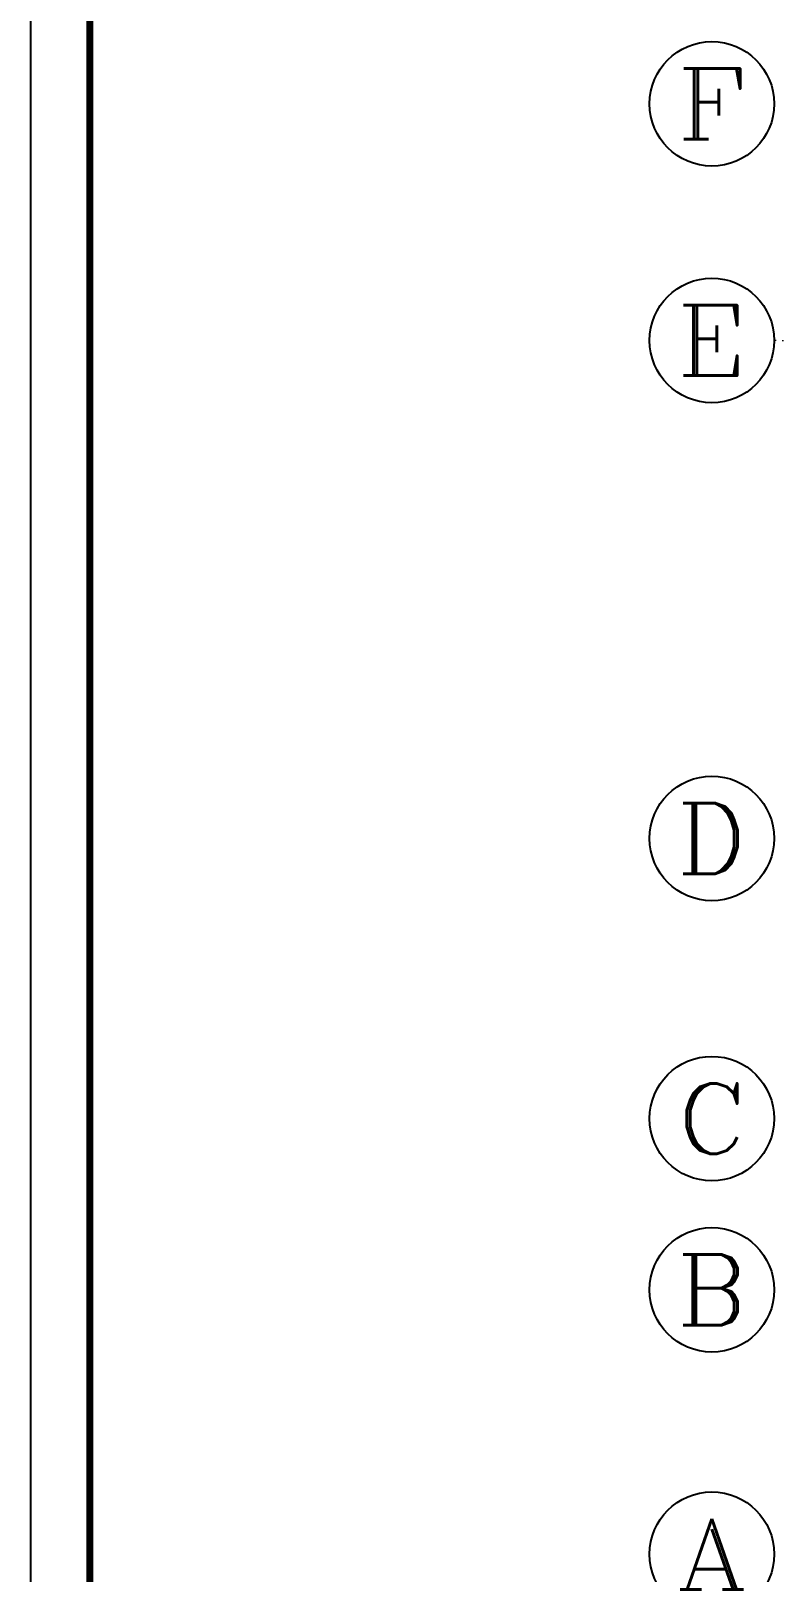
# Model space of a CAD drawing. Header units: inches. Extents: x -50945 to 250244, y -404780 to 18493.
# Drawn here: x 27755 to 32537, y -352310 to -342407 of the extents above; entities that cross this region are included whole.
import ezdxf
from ezdxf.enums import TextEntityAlignment as Align

# ---------------------------------------------------------------- set-up
doc = ezdxf.new("R2010")
doc.units = ezdxf.units.IN
doc.header["$MEASUREMENT"] = 0
doc.linetypes.add('DOTE', pattern=[2.42, 2, -0.2, 0.02, -0.2])
for name, color, linetype in [('15开关布置图-YJ', 2, 'Continuous'), ('AXIS', 1, 'Continuous'), ('AXIS_TEXT', 7, 'Continuous'), ('A图框', 7, 'Continuous'), ('D-ARCHI', 250, 'Continuous')]:
    doc.layers.add(name, color=color, linetype=linetype)
doc.styles.add('_TCH_AXIS', font='COMPLEX', dxfattribs={"bigfont": 'GBCBIG'})
doc.styles.add('COMPLEX', font='COMPLEX')

# ---------------------------------------------------------------- blocks, each defined once
blk = doc.blocks.new('_AXISO')
blk.add_circle((0, 0), 0.5)
at = {"layer": 'AXIS_TEXT', "style": 'COMPLEX', "width": 1.041667}
blk.add_attdef('A', text='', height=0.56, dxfattribs=at).set_placement((-0.25, -0.28), (0.25, -0.28), align=Align.FIT)
blk = doc.blocks.new('gegeg')
at = {"layer": 'A图框'}
blk.add_lwpolyline([(162587.3, -39217.7), (162587.3, -60007.7), (133187.3, -60007.7), (133187.3, -39217.7)], close=True, dxfattribs=at)
at = {"layer": 'A图框', "const_width": 42}
blk.add_lwpolyline([(133537.3, -57907.7), (133537.3, -42754.7)], dxfattribs=at)

msp = doc.modelspace()

# ---------------------------------------------------------------- linework, layer by layer
at = {"layer": 'D-ARCHI', "color": 251, "linetype": 'DOTE', "lineweight": 5, "ltscale": 200}
msp.add_line((52870.5, -344396.29), (32530.5, -344396.29), dxfattribs=at)

# ---------------------------------------------------------------- block references
at = {"layer": '15开关布置图-YJ', "color": 2, "xscale": 1.081091401797356, "yscale": 1.081091401797356, "zscale": 1.081091401797356}
msp.add_blockref('gegeg', (-116232.48, -294954.08), dxfattribs=at)
at = {"layer": 'AXIS'}
ref = msp.add_blockref('_AXISO', (32130.62, -342876.05), dxfattribs=dict(at, xscale=800, yscale=800, zscale=800))
ref.add_attrib('A', 'F', dxfattribs={"layer": 'AXIS_TEXT', "height": 452.55, "style": '_TCH_AXIS', "width": 1.3125}).set_placement((31904.35, -343102.32), (32356.9, -343102.32), align=Align.FIT)
ref = msp.add_blockref('_AXISO', (32130.5, -344396.29), dxfattribs=dict(at, xscale=800, yscale=800, zscale=800))
ref.add_attrib('A', 'E', dxfattribs={"layer": 'AXIS_TEXT', "height": 452.55, "style": '_TCH_AXIS', "width": 1.3125}).set_placement((31904.22, -344622.56), (32356.77, -344622.56), align=Align.FIT)
ref = msp.add_blockref('_AXISO', (32130.5, -347596.06), dxfattribs=dict(at, xscale=800, yscale=800, zscale=800))
ref.add_attrib('A', 'D', dxfattribs={"layer": 'AXIS_TEXT', "height": 452.55, "style": '_TCH_AXIS', "width": 1.235294}).set_placement((31904.22, -347822.33), (32356.77, -347822.33), align=Align.FIT)
ref = msp.add_blockref('_AXISO', (32130.5, -349396.06), dxfattribs=dict(at, xscale=800, yscale=800, zscale=800))
ref.add_attrib('A', 'C', dxfattribs={"layer": 'AXIS_TEXT', "height": 452.55, "style": '_TCH_AXIS', "width": 1.4}).set_placement((31904.22, -349622.33), (32356.77, -349622.33), align=Align.FIT)
ref = msp.add_blockref('_AXISO', (32130.5, -350496.29), dxfattribs=dict(at, xscale=800, yscale=800, zscale=800))
ref.add_attrib('A', 'B', dxfattribs={"layer": 'AXIS_TEXT', "height": 452.55, "style": '_TCH_AXIS', "width": 1.235294}).set_placement((31904.22, -350722.56), (32356.77, -350722.56), align=Align.FIT)
ref = msp.add_blockref('_AXISO', (32130.7, -352194.62), dxfattribs=dict(at, xscale=800, yscale=800, zscale=800))
ref.add_attrib('A', 'A', dxfattribs={"layer": 'AXIS_TEXT', "height": 452.55, "style": '_TCH_AXIS', "width": 1.166667}).set_placement((31904.43, -352420.9), (32356.97, -352420.9), align=Align.FIT)

doc.saveas('drawing.dxf')
